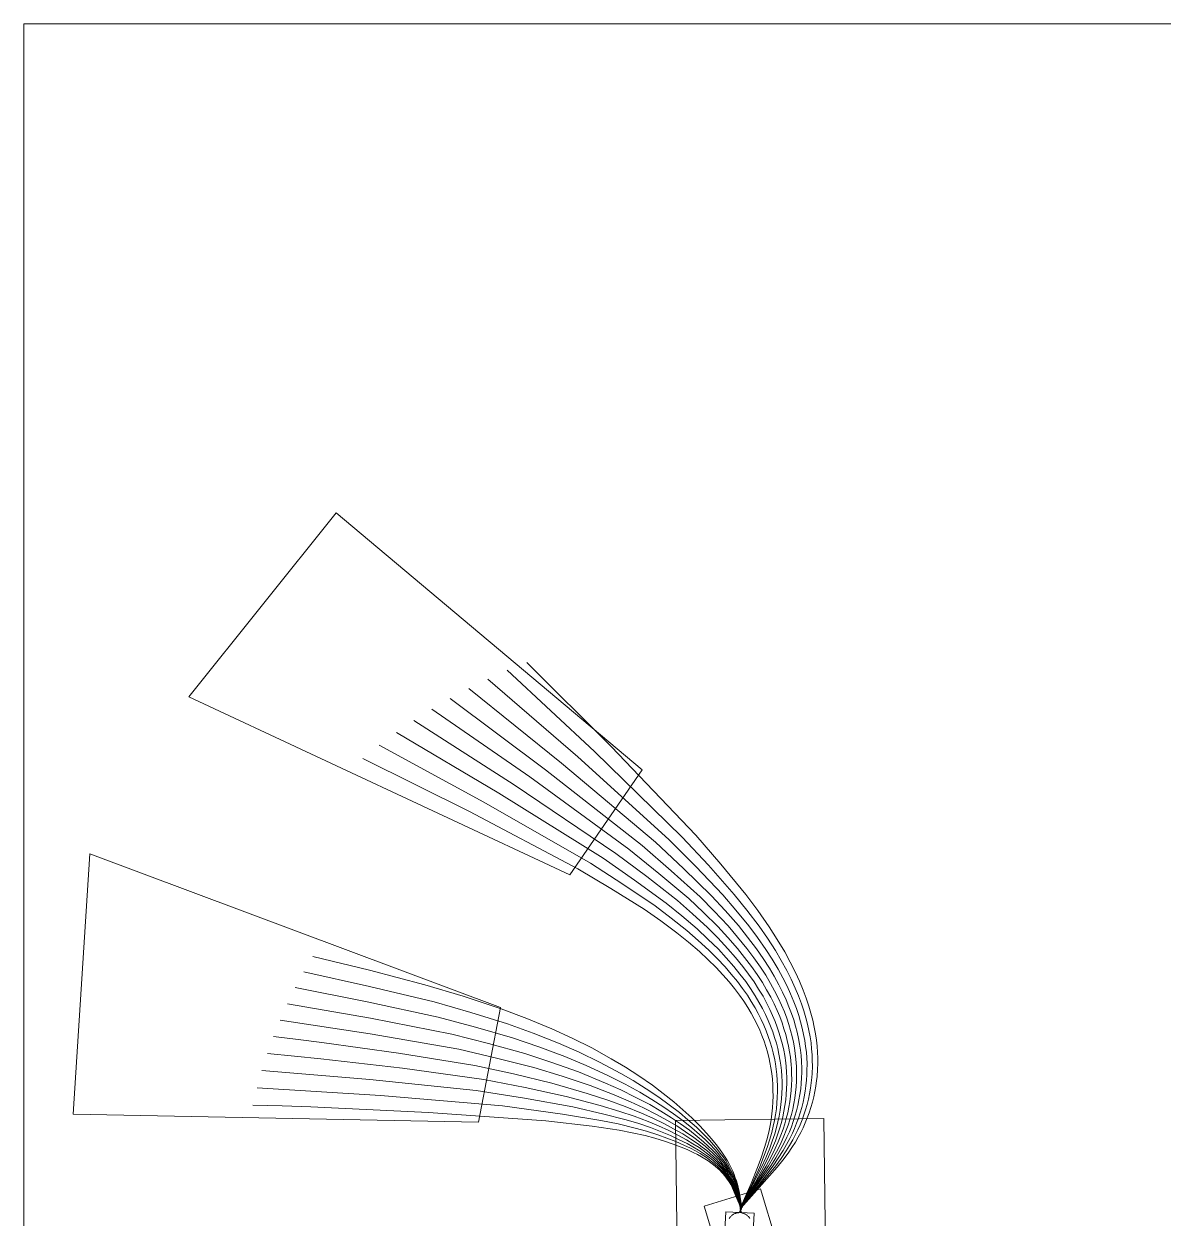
# Model space of a CAD drawing. Extents: x -22.5 to 22.5, y -22.5 to 22.5.
# Drawn here: x -22.5 to 0, y -1.08 to 22.5 of the extents above; entities that cross this region are included whole.
import ezdxf

# ---------------------------------------------------------------- set-up
doc = ezdxf.new("R2010")
doc.units = 0
doc.header["$MEASUREMENT"] = 0
for name, color, linetype, lineweight, true_color in [('AB Contacts', 40, 'Continuous', 0, 0xf2da00), ('AB-Ring', 30, 'Continuous', 0, 0xff8204), ('Virtual Electrodes', 80, 'Continuous', 0, 0x49ff0d)]:
    doc.layers.add(name, color=color, linetype=linetype, lineweight=lineweight, true_color=true_color)
doc.layers.add('Erase', color=7, linetype='Continuous', lineweight=0)
picture_1 = doc.add_image_def('image1.jpeg', size_in_pixel=(128, 128))

msp = doc.modelspace()

# ---------------------------------------------------------------- linework, layer by layer
at = {"layer": 'AB Contacts', "linetype": 'Continuous', "lineweight": 0, "ltscale": 0.125, "flags": 128}
for points in [[(-12.957, 9.736), (-11.232, 8.134), (-9.496, 6.443), (-8.98, 5.887), (-8.469, 5.31), (-8.221, 4.999), (-7.981, 4.684), (-7.816, 4.444), (-7.658, 4.202), (-7.542, 4.004), (-7.431, 3.805), (-7.346, 3.634), (-7.266, 3.462), (-7.203, 3.307), (-7.143, 3.152), (-7.098, 3.014), (-7.056, 2.875), (-7.024, 2.748), (-6.995, 2.621), (-6.973, 2.499), (-6.954, 2.377), (-6.942, 2.261), (-6.932, 2.144), (-6.929, 2.033), (-6.927, 1.922), (-6.933, 1.775), (-6.938, 1.698), (-6.95, 1.59), (-6.964, 1.482), (-6.983, 1.375), (-7.005, 1.268), (-7.031, 1.164), (-7.06, 1.06), (-7.094, 0.958), (-7.13, 0.857), (-7.17, 0.758), (-7.213, 0.66), (-7.258, 0.567), (-7.311, 0.466), (-7.377, 0.354), (-7.445, 0.244), (-7.545, 0.097), (-7.649, -0.046), (-8.091, -0.582), (-8.295, -0.826), (-8.301, -0.834), (-8.306, -0.843), (-8.31, -0.852), (-8.315, -0.862), (-8.32, -0.872), (-8.324, -0.883), (-8.328, -0.895), (-8.333, -0.908), (-8.339, -0.931), (-8.342, -0.943), (-8.345, -0.959), (-8.347, -0.97), (-8.348, -0.97), (-8.348, -0.97), (-8.348, -0.97), (-8.348, -0.97), (-8.348, -0.97), (-8.348, -0.97), (-8.348, -0.97), (-8.348, -0.97), (-8.348, -0.97), (-8.348, -0.97), (-8.348, -0.97), (-8.348, -0.97), (-8.348, -0.97), (-8.348, -0.97), (-8.348, -0.97), (-8.348, -0.97), (-8.348, -0.97), (-8.348, -0.97), (-8.348, -0.97), (-8.348, -0.97), (-8.348, -0.97), (-8.348, -0.97), (-8.348, -0.97), (-8.348, -0.969), (-8.348, -0.969), (-8.343, -0.938), (-8.336, -0.86), (-8.336, -0.844), (-8.336, -0.828), (-8.337, -0.812), (-8.339, -0.796), (-8.35, -0.728), (-8.365, -0.642), (-8.381, -0.566), (-8.4, -0.484), (-8.417, -0.425), (-8.436, -0.367), (-8.457, -0.309), (-8.479, -0.252), (-8.507, -0.191), (-8.535, -0.132), (-8.569, -0.069), (-8.604, -0.007), (-8.646, 0.06), (-8.691, 0.126), (-8.746, 0.202), (-8.803, 0.276), (-8.881, 0.367), (-8.961, 0.456), (-9.075, 0.574), (-9.218, 0.713), (-9.384, 0.86), (-9.553, 1.003), (-9.754, 1.158), (-9.958, 1.308), (-10.21, 1.474), (-10.465, 1.635), (-10.709, 1.774), (-11.13, 2.001), (-11.533, 2.193), (-11.941, 2.375), (-12.443, 2.572), (-12.951, 2.757), (-13.671, 2.981), (-14.399, 3.189), (-15.673, 3.493), (-16.973, 3.782)], [(-12.569, 9.893), (-10.902, 8.231), (-9.228, 6.479), (-8.733, 5.905), (-8.243, 5.311), (-8.006, 4.991), (-7.778, 4.667), (-7.621, 4.422), (-7.472, 4.174), (-7.363, 3.972), (-7.259, 3.769), (-7.181, 3.596), (-7.107, 3.421), (-7.049, 3.264), (-6.995, 3.106), (-6.955, 2.967), (-6.918, 2.827), (-6.889, 2.692), (-6.864, 2.558), (-6.847, 2.435), (-6.833, 2.312), (-6.825, 2.196), (-6.82, 2.079), (-6.82, 1.968), (-6.823, 1.857), (-6.835, 1.711), (-6.843, 1.633), (-6.859, 1.525), (-6.878, 1.417), (-6.901, 1.311), (-6.927, 1.205), (-6.958, 1.102), (-6.991, 0.999), (-7.028, 0.898), (-7.068, 0.799), (-7.112, 0.703), (-7.158, 0.608), (-7.207, 0.519), (-7.263, 0.421), (-7.333, 0.312), (-7.406, 0.204), (-7.512, 0.062), (-7.622, -0.077), (-8.076, -0.587), (-8.289, -0.824), (-8.295, -0.832), (-8.301, -0.841), (-8.306, -0.849), (-8.31, -0.858), (-8.315, -0.868), (-8.32, -0.878), (-8.324, -0.889), (-8.329, -0.901), (-8.334, -0.917), (-8.338, -0.931), (-8.344, -0.954), (-8.347, -0.97), (-8.348, -0.97), (-8.348, -0.97), (-8.348, -0.97), (-8.348, -0.97), (-8.348, -0.97), (-8.348, -0.97), (-8.348, -0.97), (-8.348, -0.97), (-8.348, -0.97), (-8.348, -0.97), (-8.348, -0.97), (-8.348, -0.97), (-8.348, -0.97), (-8.348, -0.97), (-8.348, -0.97), (-8.348, -0.97), (-8.348, -0.97), (-8.348, -0.97), (-8.348, -0.97), (-8.348, -0.97), (-8.348, -0.97), (-8.348, -0.97), (-8.348, -0.97), (-8.348, -0.969), (-8.348, -0.969), (-8.342, -0.936), (-8.333, -0.854), (-8.333, -0.838), (-8.333, -0.822), (-8.334, -0.804), (-8.335, -0.787), (-8.345, -0.715), (-8.359, -0.626), (-8.372, -0.557), (-8.391, -0.47), (-8.408, -0.408), (-8.427, -0.347), (-8.449, -0.283), (-8.472, -0.221), (-8.5, -0.155), (-8.53, -0.091), (-8.566, -0.022), (-8.603, 0.047), (-8.65, 0.123), (-8.699, 0.199), (-8.761, 0.286), (-8.825, 0.371), (-8.919, 0.485), (-9.015, 0.596), (-9.151, 0.739), (-9.309, 0.899), (-9.484, 1.058), (-9.662, 1.214), (-9.873, 1.382), (-10.088, 1.544), (-10.352, 1.725), (-10.62, 1.9), (-10.901, 2.065), (-11.281, 2.278), (-11.673, 2.472), (-12.07, 2.657), (-12.569, 2.861), (-13.073, 3.054), (-13.824, 3.299), (-14.582, 3.527), (-15.677, 3.812), (-16.795, 4.087)], [(-13.339, 9.564), (-11.558, 8.025), (-9.763, 6.397), (-9.227, 5.86), (-8.696, 5.302), (-8.436, 4.999), (-8.185, 4.693), (-8.012, 4.459), (-7.845, 4.223), (-7.722, 4.029), (-7.604, 3.834), (-7.513, 3.666), (-7.427, 3.497), (-7.358, 3.345), (-7.293, 3.192), (-7.243, 3.055), (-7.196, 2.918), (-7.159, 2.793), (-7.126, 2.667), (-7.1, 2.546), (-7.076, 2.425), (-7.06, 2.309), (-7.046, 2.193), (-7.039, 2.082), (-7.033, 1.971), (-7.034, 1.826), (-7.036, 1.75), (-7.044, 1.642), (-7.054, 1.533), (-7.07, 1.424), (-7.088, 1.315), (-7.111, 1.208), (-7.137, 1.102), (-7.167, 0.997), (-7.2, 0.893), (-7.238, 0.791), (-7.278, 0.69), (-7.321, 0.595), (-7.371, 0.491), (-7.435, 0.372), (-7.502, 0.255), (-7.6, 0.102), (-7.701, -0.049), (-8.113, -0.587), (-8.3, -0.826), (-8.305, -0.835), (-8.31, -0.844), (-8.314, -0.854), (-8.319, -0.864), (-8.323, -0.874), (-8.327, -0.885), (-8.331, -0.898), (-8.335, -0.912), (-8.342, -0.94), (-8.345, -0.956), (-8.346, -0.964), (-8.347, -0.969), (-8.347, -0.97), (-8.348, -0.97), (-8.348, -0.97), (-8.348, -0.97), (-8.348, -0.97), (-8.348, -0.97), (-8.348, -0.97), (-8.348, -0.97), (-8.348, -0.97), (-8.348, -0.97), (-8.348, -0.97), (-8.348, -0.97), (-8.348, -0.97), (-8.348, -0.97), (-8.348, -0.97), (-8.348, -0.97), (-8.348, -0.97), (-8.348, -0.97), (-8.348, -0.97), (-8.348, -0.97), (-8.348, -0.97), (-8.348, -0.97), (-8.348, -0.97), (-8.348, -0.97), (-8.348, -0.969), (-8.348, -0.969), (-8.344, -0.94), (-8.339, -0.864), (-8.339, -0.849), (-8.339, -0.833), (-8.341, -0.818), (-8.343, -0.803), (-8.355, -0.736), (-8.372, -0.652), (-8.391, -0.571), (-8.412, -0.487), (-8.429, -0.432), (-8.447, -0.378), (-8.468, -0.324), (-8.491, -0.27), (-8.517, -0.215), (-8.545, -0.16), (-8.577, -0.103), (-8.611, -0.046), (-8.652, 0.016), (-8.695, 0.077), (-8.747, 0.145), (-8.8, 0.211), (-8.87, 0.289), (-8.941, 0.366), (-9.047, 0.47), (-9.156, 0.571), (-9.311, 0.702), (-9.477, 0.837), (-9.667, 0.977), (-9.86, 1.112), (-10.097, 1.262), (-10.337, 1.407), (-10.627, 1.564), (-10.979, 1.743), (-11.395, 1.931), (-11.814, 2.109), (-12.329, 2.299), (-12.848, 2.478), (-13.581, 2.69), (-14.32, 2.886), (-15.717, 3.188), (-17.139, 3.47)], [(-13.714, 9.378), (-11.88, 7.905), (-10.027, 6.342), (-9.472, 5.824), (-8.921, 5.285), (-8.651, 4.992), (-8.389, 4.695), (-8.207, 4.467), (-8.032, 4.237), (-7.902, 4.048), (-7.777, 3.857), (-7.681, 3.693), (-7.588, 3.527), (-7.514, 3.377), (-7.444, 3.226), (-7.389, 3.092), (-7.337, 2.957), (-7.296, 2.833), (-7.258, 2.708), (-7.228, 2.588), (-7.2, 2.468), (-7.18, 2.353), (-7.162, 2.237), (-7.15, 2.127), (-7.141, 2.017), (-7.137, 1.872), (-7.136, 1.796), (-7.14, 1.687), (-7.147, 1.578), (-7.158, 1.469), (-7.173, 1.359), (-7.192, 1.252), (-7.214, 1.144), (-7.241, 1.037), (-7.271, 0.93), (-7.305, 0.825), (-7.342, 0.721), (-7.382, 0.624), (-7.429, 0.516), (-7.49, 0.394), (-7.554, 0.272), (-7.648, 0.111), (-7.746, -0.047), (-8.133, -0.59), (-8.304, -0.827), (-8.309, -0.837), (-8.314, -0.846), (-8.318, -0.856), (-8.322, -0.866), (-8.326, -0.878), (-8.33, -0.889), (-8.334, -0.903), (-8.338, -0.918), (-8.344, -0.952), (-8.348, -0.97), (-8.348, -0.97), (-8.348, -0.97), (-8.348, -0.97), (-8.348, -0.97), (-8.348, -0.97), (-8.348, -0.97), (-8.348, -0.97), (-8.348, -0.97), (-8.348, -0.97), (-8.348, -0.97), (-8.348, -0.97), (-8.348, -0.97), (-8.348, -0.97), (-8.348, -0.97), (-8.348, -0.97), (-8.348, -0.97), (-8.348, -0.97), (-8.348, -0.97), (-8.348, -0.97), (-8.348, -0.97), (-8.348, -0.97), (-8.348, -0.97), (-8.348, -0.969), (-8.348, -0.969), (-8.345, -0.942), (-8.341, -0.874), (-8.341, -0.858), (-8.342, -0.843), (-8.344, -0.828), (-8.345, -0.813), (-8.349, -0.794), (-8.353, -0.776), (-8.382, -0.651), (-8.419, -0.506), (-8.43, -0.471), (-8.452, -0.406), (-8.472, -0.355), (-8.494, -0.304), (-8.519, -0.252), (-8.546, -0.201), (-8.576, -0.148), (-8.608, -0.096), (-8.646, -0.04), (-8.685, 0.015), (-8.733, 0.076), (-8.781, 0.135), (-8.843, 0.202), (-8.905, 0.268), (-8.99, 0.349), (-9.077, 0.428), (-9.201, 0.531), (-9.354, 0.652), (-9.53, 0.778), (-9.708, 0.9), (-9.923, 1.033), (-10.14, 1.16), (-10.424, 1.308), (-10.711, 1.45), (-11.011, 1.582), (-11.549, 1.804), (-12.074, 1.991), (-12.604, 2.166), (-13.322, 2.365), (-14.046, 2.548), (-15.656, 2.865), (-17.294, 3.153)], [(-14.444, 8.968), (-12.509, 7.629), (-10.55, 6.203), (-9.959, 5.726), (-9.37, 5.228), (-9.08, 4.955), (-8.797, 4.677), (-8.599, 4.462), (-8.408, 4.245), (-8.265, 4.066), (-8.127, 3.885), (-8.018, 3.728), (-7.915, 3.569), (-7.83, 3.425), (-7.749, 3.279), (-7.684, 3.149), (-7.623, 3.018), (-7.573, 2.897), (-7.527, 2.776), (-7.488, 2.659), (-7.452, 2.541), (-7.424, 2.427), (-7.398, 2.314), (-7.378, 2.205), (-7.361, 2.095), (-7.347, 1.951), (-7.341, 1.876), (-7.337, 1.767), (-7.336, 1.658), (-7.34, 1.548), (-7.347, 1.438), (-7.358, 1.328), (-7.373, 1.217), (-7.393, 1.107), (-7.415, 0.996), (-7.443, 0.887), (-7.473, 0.779), (-7.507, 0.674), (-7.549, 0.557), (-7.604, 0.424), (-7.662, 0.292), (-7.749, 0.117), (-7.84, -0.056), (-8.048, -0.405), (-8.252, -0.73), (-8.288, -0.785), (-8.303, -0.809), (-8.308, -0.82), (-8.313, -0.83), (-8.318, -0.84), (-8.322, -0.85), (-8.326, -0.861), (-8.329, -0.872), (-8.333, -0.884), (-8.336, -0.897), (-8.339, -0.913), (-8.342, -0.929), (-8.345, -0.954), (-8.348, -0.97), (-8.348, -0.97), (-8.348, -0.97), (-8.348, -0.97), (-8.348, -0.97), (-8.348, -0.97), (-8.348, -0.97), (-8.348, -0.97), (-8.348, -0.97), (-8.348, -0.97), (-8.348, -0.97), (-8.348, -0.97), (-8.348, -0.97), (-8.348, -0.97), (-8.348, -0.97), (-8.348, -0.97), (-8.348, -0.97), (-8.348, -0.97), (-8.348, -0.97), (-8.348, -0.97), (-8.348, -0.97), (-8.348, -0.97), (-8.348, -0.97), (-8.348, -0.97), (-8.348, -0.969), (-8.348, -0.969), (-8.346, -0.944), (-8.345, -0.882), (-8.346, -0.867), (-8.347, -0.853), (-8.349, -0.839), (-8.351, -0.826), (-8.354, -0.81), (-8.358, -0.796), (-8.394, -0.671), (-8.439, -0.519), (-8.449, -0.491), (-8.472, -0.429), (-8.492, -0.385), (-8.512, -0.342), (-8.536, -0.296), (-8.561, -0.252), (-8.589, -0.206), (-8.619, -0.16), (-8.653, -0.114), (-8.688, -0.068), (-8.73, -0.019), (-8.773, 0.03), (-8.824, 0.083), (-8.877, 0.135), (-8.943, 0.194), (-9.01, 0.251), (-9.101, 0.322), (-9.194, 0.39), (-9.325, 0.478), (-9.487, 0.58), (-9.668, 0.684), (-9.851, 0.783), (-10.076, 0.891), (-10.302, 0.993), (-10.624, 1.121), (-10.95, 1.241), (-11.374, 1.377), (-12.075, 1.584), (-12.832, 1.767), (-13.595, 1.933), (-15.101, 2.178), (-16.616, 2.388), (-17.084, 2.444), (-17.57, 2.502)], [(-14.083, 9.18), (-12.197, 7.773), (-10.29, 6.277), (-9.717, 5.779), (-9.146, 5.26), (-8.866, 4.977), (-8.593, 4.689), (-8.403, 4.468), (-8.22, 4.244), (-8.083, 4.06), (-7.952, 3.874), (-7.849, 3.713), (-7.751, 3.551), (-7.672, 3.404), (-7.596, 3.256), (-7.536, 3.123), (-7.479, 2.99), (-7.434, 2.867), (-7.392, 2.744), (-7.357, 2.626), (-7.325, 2.506), (-7.301, 2.392), (-7.279, 2.278), (-7.264, 2.168), (-7.251, 2.058), (-7.241, 1.913), (-7.238, 1.838), (-7.238, 1.729), (-7.241, 1.62), (-7.248, 1.51), (-7.259, 1.4), (-7.275, 1.29), (-7.293, 1.18), (-7.316, 1.072), (-7.342, 0.964), (-7.373, 0.858), (-7.407, 0.753), (-7.444, 0.652), (-7.488, 0.54), (-7.545, 0.413), (-7.606, 0.287), (-7.697, 0.119), (-7.791, -0.046), (-8.152, -0.594), (-8.309, -0.829), (-8.314, -0.839), (-8.318, -0.848), (-8.322, -0.859), (-8.326, -0.869), (-8.33, -0.881), (-8.333, -0.894), (-8.337, -0.908), (-8.34, -0.924), (-8.345, -0.953), (-8.348, -0.97), (-8.348, -0.97), (-8.348, -0.97), (-8.348, -0.97), (-8.348, -0.97), (-8.348, -0.97), (-8.348, -0.97), (-8.348, -0.97), (-8.348, -0.97), (-8.348, -0.97), (-8.348, -0.97), (-8.348, -0.97), (-8.348, -0.97), (-8.348, -0.97), (-8.348, -0.97), (-8.348, -0.97), (-8.348, -0.97), (-8.348, -0.97), (-8.348, -0.97), (-8.348, -0.97), (-8.348, -0.97), (-8.348, -0.97), (-8.348, -0.97), (-8.348, -0.969), (-8.348, -0.969), (-8.346, -0.943), (-8.343, -0.878), (-8.344, -0.862), (-8.345, -0.847), (-8.347, -0.833), (-8.349, -0.819), (-8.352, -0.803), (-8.355, -0.786), (-8.388, -0.661), (-8.429, -0.511), (-8.44, -0.48), (-8.462, -0.417), (-8.482, -0.37), (-8.503, -0.323), (-8.528, -0.274), (-8.554, -0.226), (-8.584, -0.177), (-8.614, -0.128), (-8.651, -0.077), (-8.688, -0.027), (-8.732, 0.028), (-8.777, 0.081), (-8.834, 0.141), (-8.892, 0.199), (-8.967, 0.268), (-9.044, 0.336), (-9.156, 0.425), (-9.27, 0.512), (-9.433, 0.624), (-9.606, 0.738), (-9.804, 0.855), (-10.005, 0.967), (-10.261, 1.095), (-10.52, 1.217), (-10.845, 1.352), (-11.316, 1.534), (-11.87, 1.719), (-12.427, 1.891), (-13.166, 2.08), (-13.91, 2.252), (-15.659, 2.558), (-17.438, 2.83)], [(-14.798, 8.744), (-12.816, 7.475), (-10.807, 6.12), (-10.199, 5.664), (-9.593, 5.187), (-9.293, 4.924), (-9, 4.657), (-8.795, 4.45), (-8.596, 4.239), (-8.446, 4.065), (-8.302, 3.889), (-8.188, 3.736), (-8.078, 3.581), (-7.989, 3.44), (-7.902, 3.298), (-7.833, 3.17), (-7.768, 3.041), (-7.714, 2.922), (-7.663, 2.802), (-7.62, 2.687), (-7.58, 2.57), (-7.547, 2.458), (-7.517, 2.345), (-7.494, 2.237), (-7.473, 2.129), (-7.454, 1.985), (-7.445, 1.91), (-7.438, 1.802), (-7.433, 1.693), (-7.433, 1.583), (-7.436, 1.473), (-7.444, 1.362), (-7.454, 1.251), (-7.47, 1.14), (-7.488, 1.028), (-7.512, 0.917), (-7.539, 0.806), (-7.57, 0.699), (-7.607, 0.581), (-7.658, 0.443), (-7.712, 0.307), (-7.793, 0.126), (-7.879, -0.051), (-8.053, -0.371), (-8.225, -0.671), (-8.288, -0.776), (-8.308, -0.811), (-8.313, -0.821), (-8.318, -0.832), (-8.322, -0.842), (-8.326, -0.853), (-8.329, -0.864), (-8.333, -0.875), (-8.336, -0.888), (-8.339, -0.902), (-8.342, -0.926), (-8.344, -0.938), (-8.346, -0.957), (-8.348, -0.97), (-8.348, -0.97), (-8.348, -0.97), (-8.348, -0.97), (-8.348, -0.97), (-8.348, -0.97), (-8.348, -0.97), (-8.348, -0.97), (-8.348, -0.97), (-8.348, -0.97), (-8.348, -0.97), (-8.348, -0.97), (-8.348, -0.97), (-8.348, -0.97), (-8.348, -0.97), (-8.348, -0.97), (-8.348, -0.97), (-8.348, -0.97), (-8.348, -0.97), (-8.348, -0.97), (-8.348, -0.97), (-8.348, -0.97), (-8.348, -0.97), (-8.348, -0.97), (-8.348, -0.969), (-8.348, -0.969), (-8.347, -0.945), (-8.347, -0.886), (-8.348, -0.871), (-8.35, -0.857), (-8.352, -0.843), (-8.354, -0.83), (-8.357, -0.816), (-8.361, -0.802), (-8.401, -0.676), (-8.45, -0.521), (-8.461, -0.494), (-8.484, -0.435), (-8.504, -0.393), (-8.525, -0.351), (-8.548, -0.31), (-8.572, -0.268), (-8.6, -0.226), (-8.629, -0.184), (-8.661, -0.141), (-8.695, -0.098), (-8.735, -0.053), (-8.775, -0.01), (-8.824, 0.039), (-8.874, 0.086), (-8.936, 0.139), (-8.999, 0.191), (-9.081, 0.251), (-9.164, 0.31), (-9.285, 0.387), (-9.414, 0.464), (-9.586, 0.557), (-9.76, 0.646), (-9.965, 0.739), (-10.172, 0.827), (-10.449, 0.93), (-10.729, 1.026), (-11.117, 1.14), (-11.791, 1.32), (-12.602, 1.497), (-13.418, 1.655), (-15.02, 1.88), (-16.633, 2.067), (-17.153, 2.118), (-17.69, 2.17)], [(-15.143, 8.507), (-13.118, 7.31), (-11.061, 6.028), (-10.437, 5.594), (-9.814, 5.138), (-9.504, 4.887), (-9.202, 4.629), (-8.99, 4.43), (-8.783, 4.227), (-8.628, 4.058), (-8.477, 3.887), (-8.358, 3.738), (-8.243, 3.588), (-8.148, 3.45), (-8.057, 3.311), (-7.983, 3.186), (-7.913, 3.059), (-7.855, 2.942), (-7.799, 2.824), (-7.753, 2.71), (-7.708, 2.595), (-7.672, 2.485), (-7.638, 2.373), (-7.611, 2.266), (-7.587, 2.158), (-7.562, 2.015), (-7.551, 1.941), (-7.539, 1.833), (-7.531, 1.724), (-7.527, 1.613), (-7.526, 1.501), (-7.53, 1.388), (-7.537, 1.275), (-7.549, 1.162), (-7.564, 1.048), (-7.585, 0.934), (-7.608, 0.82), (-7.636, 0.708), (-7.671, 0.584), (-7.719, 0.441), (-7.77, 0.298), (-7.848, 0.109), (-7.93, -0.077), (-8.1, -0.414), (-8.267, -0.727), (-8.299, -0.786), (-8.313, -0.811), (-8.317, -0.822), (-8.322, -0.833), (-8.326, -0.844), (-8.329, -0.855), (-8.332, -0.866), (-8.336, -0.878), (-8.338, -0.892), (-8.341, -0.907), (-8.344, -0.935), (-8.346, -0.951), (-8.347, -0.962), (-8.348, -0.97), (-8.348, -0.97), (-8.348, -0.97), (-8.348, -0.97), (-8.348, -0.97), (-8.348, -0.97), (-8.348, -0.97), (-8.348, -0.97), (-8.348, -0.97), (-8.348, -0.97), (-8.348, -0.97), (-8.348, -0.97), (-8.348, -0.97), (-8.348, -0.97), (-8.348, -0.97), (-8.348, -0.97), (-8.348, -0.97), (-8.348, -0.97), (-8.348, -0.97), (-8.348, -0.97), (-8.348, -0.97), (-8.348, -0.97), (-8.348, -0.97), (-8.348, -0.969), (-8.348, -0.969), (-8.347, -0.945), (-8.349, -0.882), (-8.351, -0.868), (-8.353, -0.855), (-8.355, -0.842), (-8.358, -0.829), (-8.362, -0.816), (-8.366, -0.802), (-8.412, -0.669), (-8.469, -0.506), (-8.481, -0.477), (-8.503, -0.428), (-8.523, -0.388), (-8.544, -0.349), (-8.568, -0.309), (-8.592, -0.271), (-8.62, -0.23), (-8.65, -0.191), (-8.683, -0.15), (-8.717, -0.11), (-8.757, -0.068), (-8.798, -0.026), (-8.846, 0.018), (-8.895, 0.061), (-8.955, 0.109), (-9.016, 0.155), (-9.094, 0.209), (-9.174, 0.261), (-9.286, 0.327), (-9.4, 0.39), (-9.555, 0.467), (-9.729, 0.549), (-9.925, 0.63), (-10.122, 0.706), (-10.377, 0.791), (-10.634, 0.869), (-11.046, 0.974), (-11.66, 1.114), (-12.61, 1.286), (-13.565, 1.437), (-15.668, 1.656), (-17.798, 1.834)], [(-15.48, 8.257), (-13.413, 7.134), (-11.311, 5.926), (-10.672, 5.515), (-10.033, 5.082), (-9.715, 4.841), (-9.404, 4.595), (-9.184, 4.403), (-8.97, 4.208), (-8.809, 4.045), (-8.652, 3.879), (-8.528, 3.735), (-8.407, 3.588), (-8.307, 3.454), (-8.211, 3.318), (-8.133, 3.196), (-8.059, 3.072), (-7.996, 2.957), (-7.937, 2.841), (-7.886, 2.729), (-7.838, 2.616), (-7.798, 2.506), (-7.76, 2.396), (-7.729, 2.29), (-7.701, 2.183), (-7.671, 2.042), (-7.657, 1.967), (-7.642, 1.86), (-7.63, 1.752), (-7.622, 1.641), (-7.617, 1.529), (-7.617, 1.416), (-7.62, 1.303), (-7.628, 1.189), (-7.639, 1.075), (-7.655, 0.96), (-7.675, 0.846), (-7.699, 0.733), (-7.729, 0.607), (-7.772, 0.46), (-7.818, 0.313), (-7.89, 0.119), (-7.966, -0.072), (-8.111, -0.39), (-8.255, -0.687), (-8.302, -0.781), (-8.318, -0.813), (-8.322, -0.824), (-8.326, -0.836), (-8.33, -0.847), (-8.333, -0.858), (-8.336, -0.87), (-8.339, -0.883), (-8.341, -0.898), (-8.343, -0.913), (-8.346, -0.951), (-8.348, -0.97), (-8.348, -0.97), (-8.348, -0.97), (-8.348, -0.97), (-8.348, -0.97), (-8.348, -0.97), (-8.348, -0.97), (-8.348, -0.97), (-8.348, -0.97), (-8.348, -0.97), (-8.348, -0.97), (-8.348, -0.97), (-8.348, -0.97), (-8.348, -0.97), (-8.348, -0.97), (-8.348, -0.97), (-8.348, -0.97), (-8.348, -0.97), (-8.348, -0.97), (-8.348, -0.97), (-8.348, -0.97), (-8.348, -0.97), (-8.348, -0.969), (-8.348, -0.969), (-8.348, -0.946), (-8.351, -0.887), (-8.353, -0.873), (-8.355, -0.859), (-8.357, -0.847), (-8.36, -0.835), (-8.364, -0.822), (-8.368, -0.809), (-8.417, -0.676), (-8.479, -0.513), (-8.49, -0.487), (-8.513, -0.437), (-8.533, -0.399), (-8.554, -0.362), (-8.578, -0.324), (-8.602, -0.288), (-8.629, -0.251), (-8.657, -0.214), (-8.689, -0.177), (-8.721, -0.14), (-8.76, -0.101), (-8.799, -0.063), (-8.844, -0.023), (-8.89, 0.016), (-8.945, 0.059), (-9.001, 0.1), (-9.072, 0.147), (-9.144, 0.192), (-9.238, 0.245), (-9.335, 0.297), (-9.466, 0.359), (-9.625, 0.43), (-9.803, 0.5), (-9.982, 0.565), (-10.203, 0.634), (-10.424, 0.698), (-10.764, 0.777), (-11.105, 0.849), (-11.86, 0.971), (-13.045, 1.139), (-15.456, 1.342), (-17.894, 1.494)], [(-15.808, 7.996), (-13.702, 6.948), (-11.558, 5.816), (-10.905, 5.427), (-10.25, 5.017), (-9.923, 4.788), (-9.604, 4.553), (-9.377, 4.369), (-9.157, 4.182), (-8.989, 4.025), (-8.827, 3.865), (-8.697, 3.725), (-8.572, 3.583), (-8.467, 3.452), (-8.366, 3.32), (-8.284, 3.2), (-8.205, 3.08), (-8.139, 2.967), (-8.075, 2.853), (-8.02, 2.743), (-7.968, 2.632), (-7.924, 2.524), (-7.882, 2.415), (-7.848, 2.31), (-7.816, 2.204), (-7.781, 2.064), (-7.765, 1.99), (-7.746, 1.884), (-7.73, 1.776), (-7.718, 1.665), (-7.709, 1.554), (-7.705, 1.441), (-7.704, 1.328), (-7.708, 1.212), (-7.715, 1.096), (-7.728, 0.979), (-7.743, 0.862), (-7.764, 0.745), (-7.79, 0.615), (-7.829, 0.464), (-7.871, 0.313), (-7.937, 0.112), (-8.008, -0.085), (-8.138, -0.401), (-8.268, -0.696), (-8.308, -0.783), (-8.322, -0.814), (-8.326, -0.826), (-8.33, -0.837), (-8.333, -0.849), (-8.336, -0.86), (-8.339, -0.873), (-8.341, -0.886), (-8.343, -0.901), (-8.345, -0.917), (-8.347, -0.952), (-8.348, -0.97), (-8.348, -0.97), (-8.348, -0.97), (-8.348, -0.97), (-8.348, -0.97), (-8.348, -0.97), (-8.348, -0.97), (-8.348, -0.97), (-8.348, -0.97), (-8.348, -0.97), (-8.348, -0.97), (-8.348, -0.97), (-8.348, -0.97), (-8.348, -0.97), (-8.348, -0.97), (-8.348, -0.97), (-8.348, -0.97), (-8.348, -0.97), (-8.348, -0.97), (-8.348, -0.97), (-8.348, -0.97), (-8.348, -0.97), (-8.348, -0.969), (-8.348, -0.969), (-8.348, -0.947), (-8.352, -0.893), (-8.354, -0.879), (-8.356, -0.866), (-8.359, -0.854), (-8.362, -0.842), (-8.365, -0.829), (-8.369, -0.818), (-8.376, -0.801), (-8.382, -0.784), (-8.437, -0.65), (-8.52, -0.454), (-8.54, -0.417), (-8.56, -0.382), (-8.583, -0.346), (-8.607, -0.311), (-8.634, -0.275), (-8.661, -0.241), (-8.691, -0.206), (-8.722, -0.172), (-8.758, -0.136), (-8.795, -0.101), (-8.838, -0.064), (-8.882, -0.028), (-8.934, 0.011), (-8.986, 0.048), (-9.05, 0.089), (-9.115, 0.129), (-9.198, 0.174), (-9.283, 0.217), (-9.401, 0.271), (-9.52, 0.322), (-9.677, 0.381), (-9.846, 0.44), (-10.038, 0.497), (-10.231, 0.549), (-10.487, 0.605), (-10.743, 0.656), (-11.275, 0.732), (-12.194, 0.841), (-14.508, 1.005), (-16.833, 1.116), (-17.397, 1.133), (-17.978, 1.15)]]:
    msp.add_lwpolyline(points, dxfattribs=at)
at = {"layer": 'AB-Ring', "linetype": 'Continuous', "lineweight": 0, "ltscale": 0.125, "flags": 128}
for points in [[(-8.573, -1.091), (-8.566, -1.08), (-8.558, -1.07), (-8.551, -1.06), (-8.542, -1.05), (-8.533, -1.042), (-8.524, -1.033), (-8.514, -1.025), (-8.504, -1.018), (-8.494, -1.011), (-8.483, -1.004), (-8.471, -0.999), (-8.46, -0.993), (-8.448, -0.989), (-8.436, -0.985), (-8.424, -0.982), (-8.412, -0.979), (-8.399, -0.977), (-8.387, -0.976), (-8.383, -0.975), (-8.38, -0.974), (-8.377, -0.973), (-8.374, -0.972), (-8.372, -0.97), (-8.369, -0.968), (-8.367, -0.965), (-8.364, -0.962), (-8.362, -0.959), (-8.36, -0.955), (-8.358, -0.951), (-8.357, -0.947), (-8.355, -0.943), (-8.353, -0.938), (-8.352, -0.933), (-8.351, -0.928), (-8.349, -0.922), (-8.348, -0.917), (-8.347, -0.911), (-8.346, -0.905), (-8.345, -0.899), (-8.344, -0.892), (-8.344, -0.886), (-8.343, -0.879), (-8.342, -0.873), (-8.342, -0.866), (-8.341, -0.859), (-8.34, -0.852), (-8.34, -0.845), (-8.339, -0.838), (-8.339, -0.831), (-8.338, -0.824), (-8.337, -0.817), (-8.337, -0.81), (-8.336, -0.803)], [(-8.161, -1.089), (-8.168, -1.078), (-8.175, -1.068), (-8.183, -1.058), (-8.192, -1.049), (-8.201, -1.04), (-8.21, -1.032), (-8.22, -1.024), (-8.23, -1.017), (-8.241, -1.01), (-8.252, -1.004), (-8.263, -0.998), (-8.275, -0.993), (-8.286, -0.988), (-8.298, -0.984), (-8.31, -0.981), (-8.314, -0.98), (-8.317, -0.979), (-8.32, -0.978), (-8.322, -0.976), (-8.325, -0.973), (-8.327, -0.971), (-8.329, -0.968), (-8.331, -0.965), (-8.332, -0.961), (-8.334, -0.957), (-8.335, -0.953), (-8.336, -0.949), (-8.337, -0.944), (-8.338, -0.939), (-8.339, -0.934), (-8.339, -0.929), (-8.34, -0.923), (-8.34, -0.917), (-8.34, -0.911), (-8.34, -0.905), (-8.34, -0.899), (-8.34, -0.893), (-8.34, -0.886), (-8.34, -0.88), (-8.339, -0.873), (-8.339, -0.866), (-8.339, -0.859), (-8.338, -0.852), (-8.338, -0.845), (-8.337, -0.838), (-8.337, -0.831), (-8.336, -0.824), (-8.336, -0.817), (-8.335, -0.81), (-8.335, -0.803)]]:
    msp.add_lwpolyline(points, dxfattribs=at)
at = {"layer": 'Erase', "color": 7, "linetype": 'Continuous', "lineweight": 0, "ltscale": 0.125, "flags": 128}
for points in [[(-6.65, -3.229), (-9.578, -3.265), (-9.628, 0.848), (-6.7, 0.883), (-6.65, -3.229)], [(-8.66, -1.437), (-8.636, -0.958), (-8.076, -0.986), (-8.101, -1.466), (-8.66, -1.437)]]:
    msp.add_lwpolyline(points, close=True, dxfattribs=at)
at = {"layer": 'Erase', "linetype": 'Continuous', "lineweight": 0, "ltscale": 0.125, "flags": 128}
msp.add_lwpolyline([(-9.066, -0.844), (-7.955, -0.506), (-7.643, -1.532), (-8.754, -1.871), (-9.066, -0.844)], close=True, dxfattribs=at)
at = {"layer": 'Virtual Electrodes', "linetype": 'Continuous', "lineweight": 0, "ltscale": 0.125, "flags": 128}
for points in [[(-11.72, 5.694), (-19.239, 9.211), (-16.33, 12.843), (-10.292, 7.773), (-11.72, 5.694)], [(-13.523, 0.816), (-21.526, 0.973), (-21.196, 6.11), (-13.084, 3.076), (-13.523, 0.816)]]:
    msp.add_lwpolyline(points, close=True, dxfattribs=at)

# ---------------------------------------------------------------- pictures from other files: only their frames are drawn
at = {"layer": 'Erase', "color": 7, "linetype": 'Continuous', "lineweight": 0}
image = msp.add_image(picture_1, insert=(-22.5, -22.5), size_in_units=(45, 45), dxfattribs=at)
image.dxf.unprotected_set("ltscale", 0)

doc.saveas('drawing.dxf')
